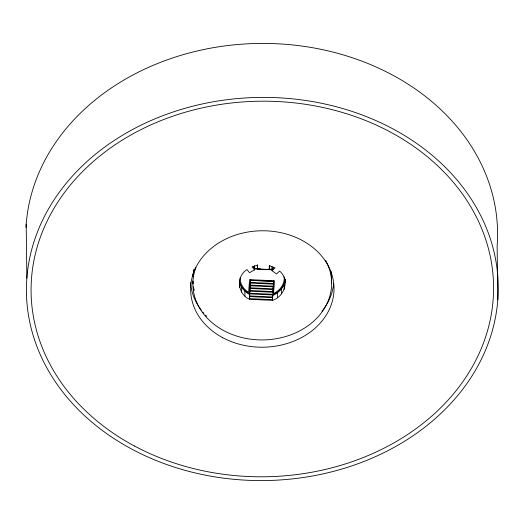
<?xml version="1.0" encoding="UTF-8"?>
<svg xmlns="http://www.w3.org/2000/svg" width="524" height="524" viewBox="0 0 524 524"><rect width="100%" height="100%" fill="white"/><g stroke="black" fill="none" stroke-linecap="round" stroke-linejoin="round"><path stroke-width="0.79" d="M271.949 266.513L271.976 268.838L273.495 267.417L273.502 267.954L271.982 269.382L272.002 270.731L276.554 273.928L279.593 271.078C290.021 279.672 284.683 296.532 272.572 300.357L249.489 299.296L249.424 293.899L250.505 279.692L250.511 280.366L273.594 281.427L272.86 294.953L272.565 299.682L249.483 298.621L250.21 285.102L273.292 286.163M272.002 270.731L275.041 267.882L269.611 265.753L269.329 269.5L257.382 268.956L257.664 265.203L251.959 266.821L254.54 269.925L249.535 272.683L246.948 269.578C235.702 276.567 237.582 294.095 249.489 299.296M272.749 292.346L273.174 286.818M273.292 285.239L273.587 280.753L273.594 281.427M284.191 289.471L284.126 284.074L285.279 279.253L285.318 282.22M285.285 279.796C284.545 287.047 279.017 292.759 272.513 295.503M272.506 294.96L277.51 292.202L281.473 288.488L284.126 284.074M254.428 268.426L260.081 268.688M268.164 269.061L273.011 269.284M254.435 268.969L272.211 269.781M273.594 281.29L250.511 280.229L249.431 294.442C244.263 291.449 239.534 286.366 239.33 280.117M273.436 283.458L250.354 282.397L250.367 283.071L273.449 284.132M250.217 285.776L273.299 286.838M250.066 287.807L273.148 288.868M250.072 288.482L273.155 289.543M249.922 290.512L272.997 291.573M249.928 291.187L273.011 292.248M249.771 293.217L272.853 294.278M249.784 293.892L272.86 294.953M249.627 295.922L272.709 296.977M249.634 296.597L272.716 297.652M239.599 287.421L239.534 282.023L241.499 286.648L244.872 290.702L249.424 293.899M284.152 276.882C284.997 284.015 279.842 290.676 273.541 293.486L274.511 280.798L249.581 279.652L248.618 292.34C243.581 289.399 239.946 283.864 240.11 277.93M497.8 299.813A235.924 191.588 -0.7 0 0 157.18 117.913A235.924 191.588 -0.7 0 0 132.009 449.238A235.924 191.588 -0.7 0 0 497.8 299.813L497.138 245.835A235.924 191.588 -0.7 0 0 274.229 43.636A235.924 191.588 -0.7 0 0 25.99 227.39M281.473 288.488L281.539 293.885M277.51 292.202L277.576 297.599M272.519 296.198L272.572 300.357M269.454 266.277L269.447 265.74L269.329 269.5M269.284 266.061L269.303 267.613M257.33 264.738L257.382 268.956M254.487 265.707L254.52 268.039L253.223 266.487L254.526 268.576L254.54 269.925M244.872 290.702L244.937 296.099M241.499 286.648L241.564 292.045M26.2 224.187L26.862 278.165M333.696 283.353A71.69 58.216 -0.7 0 1 321.972 311.184M206.685 316.326A71.69 58.216 -0.7 0 1 205.513 315.14M203.829 313.306A71.69 58.216 -0.7 0 1 202.755 312.049M201.223 310.123A71.69 58.216 -0.7 0 1 190.605 282.39M325.587 260.304A69.378 56.343 -0.7 0 1 266.592 339.807A69.378 56.343 -0.7 0 1 195.904 267.423M194.037 290.499A69.378 56.343 -0.7 0 1 193.408 287.276M193.009 284.001A69.378 56.343 -0.7 0 1 192.865 281.532M192.976 276.633A69.378 56.343 -0.7 0 1 194.214 268.93M330.893 271.537A69.378 56.343 -0.7 0 1 331.463 282.993M194.031 289.962A69.378 56.343 -0.7 0 1 193.402 286.733M193.002 283.458A69.378 56.343 -0.7 0 1 192.858 280.995M193.029 275.323A69.378 56.343 -0.7 0 1 193.854 269.925M331.024 271.812A69.378 56.343 -0.7 0 1 331.456 282.456M222.726 337.685A71.69 58.216 -0.7 0 0 333.88 292.274A71.69 58.216 -0.7 0 0 230.377 237.005A71.69 58.216 -0.7 0 0 222.726 337.685M134.589 446.075A231.261 187.802 -0.7 0 0 493.143 299.597A231.261 187.802 -0.7 0 0 159.257 121.293A231.261 187.802 -0.7 0 0 134.589 446.075"/></g></svg>
